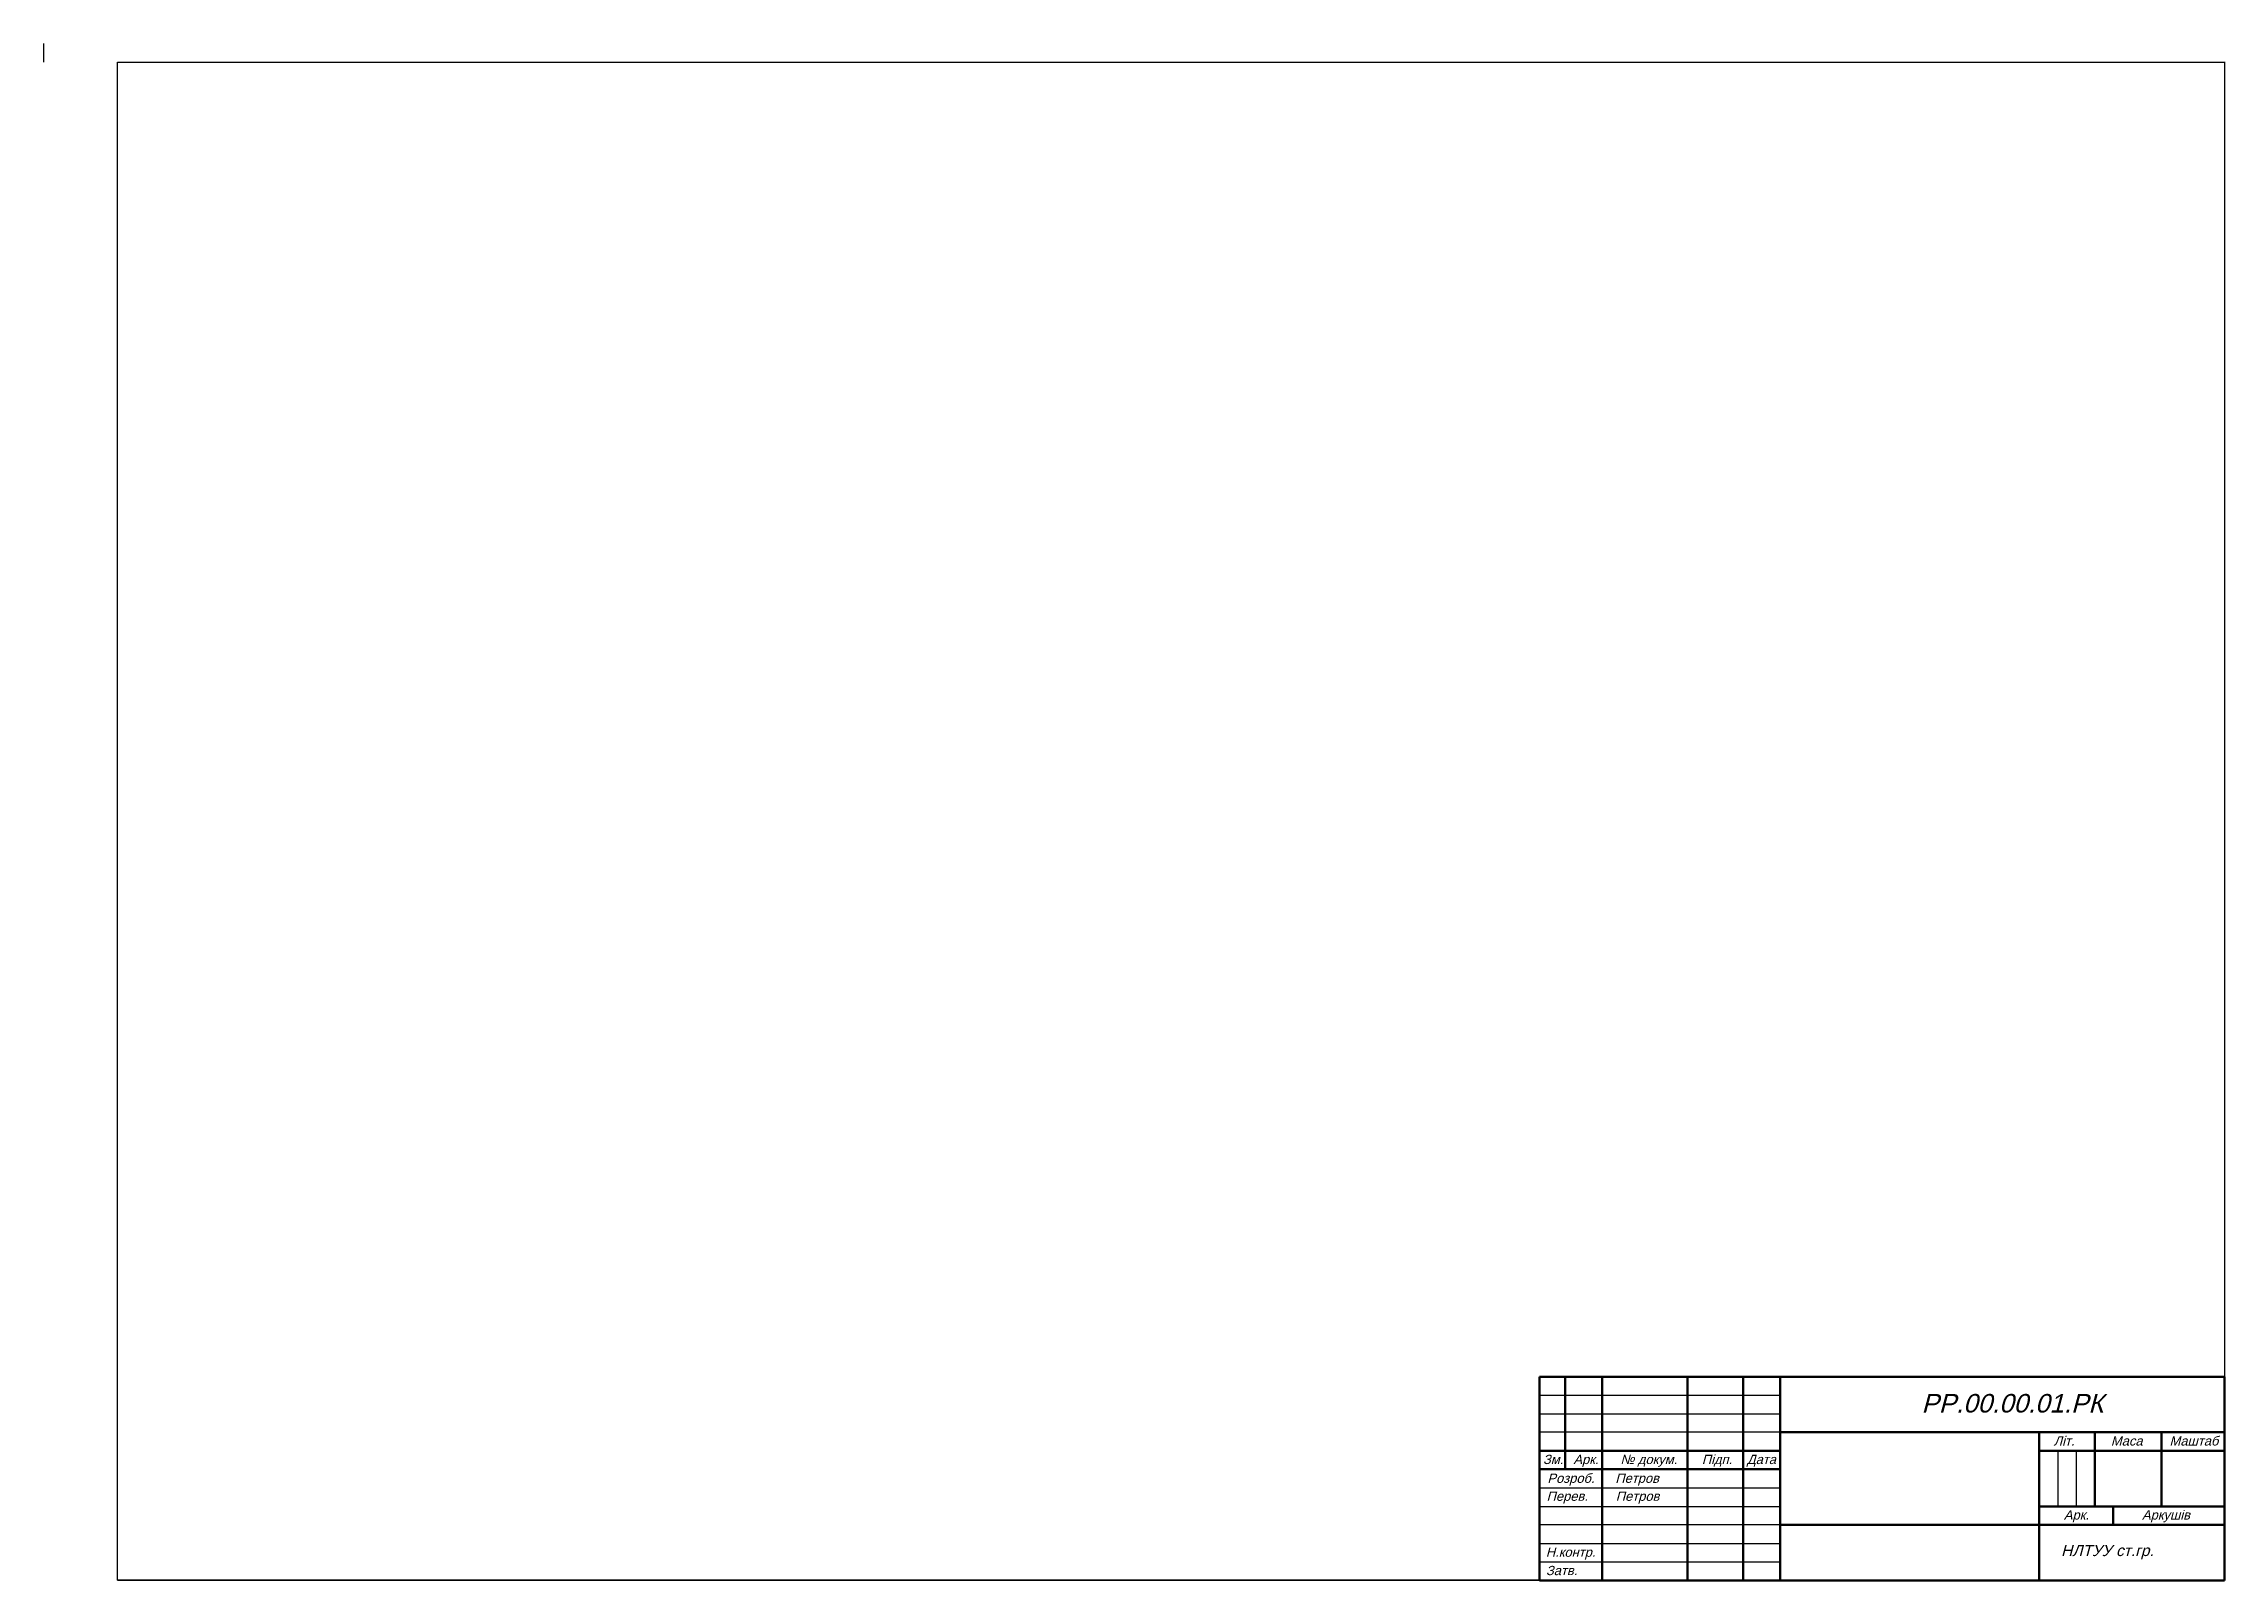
# Paper-space layout 'А2гориз' of a CAD drawing. Header units: millimetres. Extents: x -7 to 582, y -15 to 400.
import ezdxf

# ---------------------------------------------------------------- set-up
doc = ezdxf.new("R2010")
doc.units = ezdxf.units.MM
doc.layers.add('Контур', color=7, linetype='Continuous', lineweight=50)
doc.styles.add('пiдпис', font='arial.ttf', dxfattribs={"oblique": 15})

psp = doc.layouts.new('А2гориз')

# ---------------------------------------------------------------- linework, layer by layer
at = {"ltscale": 0.5}
for p, q in [((-7.46, 399.97), (-7.46, 394.97)), ((12.49, -14.96), (12.49, 394.97)), ((12.49, 394.97), (581.5, 394.97)), ((581.5, 395.03), (581.5, -15.05)), ((12.49, -14.96), (581.5, -15.05))]:
    psp.add_line(p, q, dxfattribs=at)
for p, q in [((396.5, 34.95), (461.5, 34.95)), ((396.5, 29.95), (461.5, 29.95)), ((461.5, 24.95), (396.5, 24.95)), ((536.5, 19.95), (536.5, 4.95)), ((541.5, 19.95), (541.5, 4.95)), ((396.5, 9.95), (461.5, 9.95)), ((396.5, 4.95), (461.5, 4.95)), ((531.5, 4.95), (531.5, -0.05)), ((461.5, -0.05), (396.5, -0.05)), ((396.5, -5.05), (461.5, -5.05)), ((396.5, -10.05), (461.5, -10.05))]:
    psp.add_line(p, q)
psp.add_lwpolyline([(12.49, -14.96), (12.49, 394.97), (581.5, 394.97), (581.5, 39.95), (396.5, 39.95), (396.5, -15.02)], close=True, dxfattribs=at)
at = {"layer": 'Контур'}
for p, q in [((396.5, -15.05), (396.5, 39.95)), ((396.5, 39.95), (581.5, 39.95)), ((403.5, 14.95), (403.5, 39.95)), ((413.5, -15.05), (413.5, 39.95)), ((436.5, -15.05), (436.5, 39.95)), ((451.5, -15.05), (451.5, 39.95)), ((461.5, -15.05), (461.5, 39.95)), ((581.5, 39.95), (581.5, -15.05)), ((461.5, 24.95), (581.5, 24.95)), ((531.5, -15.05), (531.5, 24.95)), ((546.5, 4.95), (546.5, 24.95)), ((564.5, 4.95), (564.5, 24.95)), ((396.5, 19.95), (461.5, 19.95)), ((531.5, 19.95), (581.5, 19.95)), ((396.5, 14.95), (461.5, 14.95)), ((531.5, 4.95), (581.5, 4.95)), ((551.5, 4.95), (551.5, -0.05)), ((461.5, -0.05), (581.5, -0.05)), ((581.5, -15.05), (396.5, -15.05))]:
    psp.add_line(p, q, dxfattribs=at)

# ---------------------------------------------------------------- texts
at = {"attachment_point": 1, "style": 'пiдпис'}
for s, insert, char_height, width in [('{\\fArial|b0|i0|c204|p34;РР.00.00.01.РК}', (499.71, 35.29), 5, 57), ('{\\fArial|b0|i0|c204|p34;Літ.}', (535.4, 23.87), 2.5, 7), ('{\\fArial|b0|i0|c204|p34;Маса}', (550.86, 23.87), 2.5, 7), ('{\\fArial|b0|i0|c204|p34;Маштаб}', (566.69, 23.87), 2.5, 7), ('{\\fArial|b0|i0|c204|p34;Зм.}', (397.48, 18.87), 2.5, 7), ('{\\fArial|b0|i0|c204|p34;Арк.}', (405.7, 18.87), 2.5, 7), ('{\\fArial|b0|i0|c204|p34;№ докум.}', (418.39, 18.87), 2.5, 18.5), ('{\\fArial|b0|i0|c204|p34;Підп.}', (440.39, 18.87), 2.5, 7), ('{\\fArial|b0|i0|c204|p34;Дата}', (452.56, 18.87), 2.5, 7), ('{\\fArial|b0|i0|c204|p34;Розроб.}', (398.68, 13.79), 2.5, 16.8333), ('{\\fArial|b0|i0|c204|p34;Петров}', (417.02, 13.79), 2.5, 16.8333), ('{\\fArial|b0|i0|c204|p34;Перев.}', (398.45, 8.94), 2.5, 7), ('{\\fArial|b0|i0|c204|p34;Петров}', (417.14, 8.94), 2.5, 7), ('{\\fArial|b0|i0|c204|p34;Арк.}', (538.15, 3.87), 2.5, 7), ('{\\fArial|b0|i0|c204|p34;Аркушів}', (559.25, 3.87), 2.5, 7), ('{\\fArial|b0|i0|c204|p34;НЛТУУ ст.гр.}', (537.4, -5.48), 3, 29.1667), ('{\\fArial|b0|i0|c204|p34;Н.контр.}', (398.25, -6.17), 2.5, 13.5), ('{\\fArial|b0|i0|c204|p34;Затв.}', (398.28, -11.13), 2.5, 7)]:
    psp.add_mtext(s, dxfattribs=dict(at, insert=insert, char_height=char_height, width=width))

# ---------------------------------------------------------------- viewports
at = {"layer": '0', "ltscale": 0.5}
vp = psp.add_viewport(center=(297, 189.97), size=(569.01, 409.9874), view_center_point=(210, 148.5), view_height=409.9874, dxfattribs=at)
vp.dxf.flags = 0x10000  # cut along an outline
vp.dxf.clipping_boundary_handle = psp.add_lwpolyline([(12.49, -14.96), (12.49, 394.97), (581.5, 394.97), (581.5, 39.95), (396.5, 39.95), (396.5, -15.02)], format="xyb", close=True, dxfattribs={"invisible": 1}).dxf.handle

doc.saveas('drawing.dxf')
